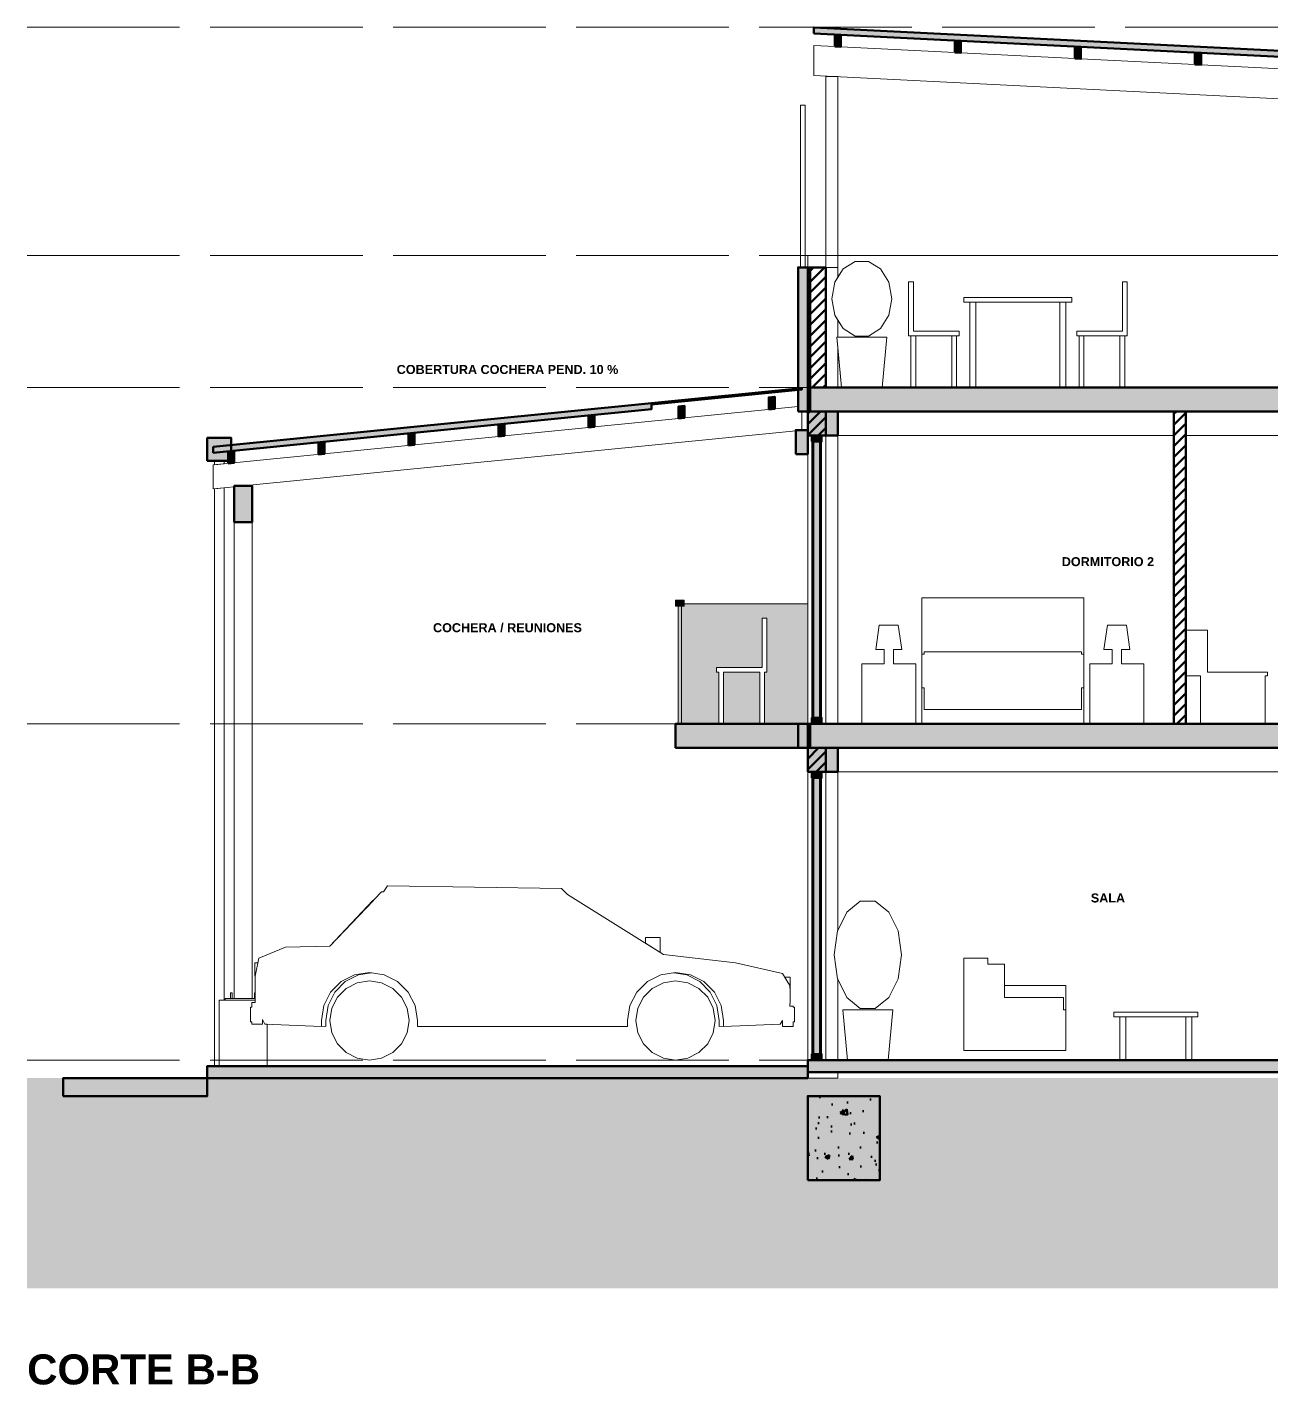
# Model space of a CAD drawing. Header units: metres. Extents: x -3.9 to 79.9, y -56.9 to 20.9.
# Drawn here: x 24.5 to 34.86, y -37.7 to -26.4 of the extents above; entities that cross this region are included whole.
import ezdxf
from ezdxf.enums import TextEntityAlignment as Align

# ---------------------------------------------------------------- set-up
doc = ezdxf.new("R2010")
doc.units = ezdxf.units.M
doc.linetypes.add('DASHED', pattern=[1.524, 1.27, -0.254])
for name, color, linetype, lineweight in [('A-CORTE', 7, 'CONTINUOUS', 50), ('A-PROYECCION', 9, 'DASHED', 15), ('A-TERRENO', 32, 'CONTINUOUS', 35), ('A-TEXTO', 7, 'CONTINUOUS', 20), ('A-VISTA', 8, 'CONTINUOUS', 20)]:
    doc.layers.add(name, color=color, linetype=linetype, lineweight=lineweight)
doc.styles.add('PLANO-B', font='arialbd.ttf')

msp = doc.modelspace()

# ---------------------------------------------------------------- hatches: boundary and pattern name
at = {"layer": 'A-CORTE', "true_color": 0x2b3036}
h = msp.add_hatch(color=7, dxfattribs=at)
h.dxf.hatch_style = 1
h.paths.add_polyline_path([(31.05, -26.453), (42.1, -27.005), (42.1, -26.955), (31.05, -26.402)])
at = {"layer": 'A-CORTE', "true_color": 0x24435c}
h = msp.add_hatch(color=7, dxfattribs=at)
h.dxf.hatch_style = 1
h.paths.add_polyline_path([(31.225, -26.561), (31.275, -26.564), (31.275, -26.464), (31.225, -26.461)])
h = msp.add_hatch(color=7, dxfattribs=at)
h.dxf.hatch_style = 1
h.paths.add_polyline_path([(32.225, -26.611), (32.275, -26.614), (32.275, -26.514), (32.225, -26.511)])
h = msp.add_hatch(color=7, dxfattribs=at)
h.dxf.hatch_style = 1
h.paths.add_polyline_path([(33.225, -26.661), (33.275, -26.664), (33.275, -26.564), (33.225, -26.561)])
h = msp.add_hatch(color=7, dxfattribs=at)
h.dxf.hatch_style = 1
h.paths.add_polyline_path([(34.225, -26.711), (34.275, -26.714), (34.275, -26.614), (34.225, -26.611)])
at = {"layer": 'A-CORTE', "true_color": 0x7a7772}
h = msp.add_hatch(color=7, dxfattribs=at)
h.dxf.hatch_style = 1
h.paths.add_polyline_path([(30.92, -29.6), (31.02, -29.6), (31.02, -28.4), (30.92, -28.4)])
at = {"layer": 'A-CORTE'}
h = msp.add_hatch(dxfattribs=at)
h.set_pattern_fill('ANSI31', color=8, scale=0.02)
h.paths.add_polyline_path([(31, -29.4), (31.15, -29.4), (31.15, -28.4), (31, -28.4)])
at = {"layer": 'A-CORTE', "true_color": 0x2b3036}
h = msp.add_hatch(color=7, dxfattribs=at)
h.dxf.hatch_style = 1
h.paths.add_polyline_path([(29.7, -29.542), (30.95, -29.417), (30.95, -29.405), (29.7, -29.53)])
at = {"layer": 'A-CORTE', "true_color": 0x24435c}
h = msp.add_hatch(color=7, dxfattribs=at)
h.dxf.hatch_style = 1
h.paths.add_polyline_path([(30.675, -29.582), (30.725, -29.578), (30.725, -29.477), (30.675, -29.483)])
at = {"layer": 'A-CORTE', "true_color": 0x5a5a5a}
h = msp.add_hatch(color=7, dxfattribs=at)
h.dxf.hatch_style = 1
h.paths.add_polyline_path([(31, -29.6), (36.025, -29.6), (36.025, -29.4), (31, -29.4)])
at = {"layer": 'A-CORTE', "true_color": 0x2b3036}
h = msp.add_hatch(color=7, dxfattribs=at)
h.dxf.hatch_style = 1
h.paths.add_polyline_path([(26.05, -29.945), (29.7, -29.58), (29.7, -29.53), (26.05, -29.895)])
at = {"layer": 'A-CORTE', "true_color": 0x24435c}
h = msp.add_hatch(color=7, dxfattribs=at)
h.dxf.hatch_style = 1
h.paths.add_polyline_path([(29.925, -29.657), (29.975, -29.652), (29.975, -29.553), (29.925, -29.558)])
at = {"layer": 'A-CORTE'}
h = msp.add_hatch(dxfattribs=at)
h.set_pattern_fill('ANSI31', color=8, scale=0.02)
h.paths.add_polyline_path([(31, -29.8), (31.15, -29.8), (31.15, -29.6), (31, -29.6)])
at = {"layer": 'A-CORTE', "true_color": 0x5a5a5a}
h = msp.add_hatch(color=7, dxfattribs=at)
h.dxf.hatch_style = 1
h.paths.add_polyline_path([(31, -29.8), (31.25, -29.8), (31.25, -29.6), (31, -29.6)])
at = {"layer": 'A-CORTE'}
h = msp.add_hatch(dxfattribs=at)
h.set_pattern_fill('ANSI31', color=8, scale=0.02)
h.paths.add_polyline_path([(34.05, -32.2), (34.15, -32.2), (34.15, -29.6), (34.05, -29.6)])
at = {"layer": 'A-CORTE', "true_color": 0x24435c}
h = msp.add_hatch(color=7, dxfattribs=at)
h.dxf.hatch_style = 1
h.paths.add_polyline_path([(28.425, -29.808), (28.475, -29.803), (28.475, -29.703), (28.425, -29.707)])
h = msp.add_hatch(color=7, dxfattribs=at)
h.dxf.hatch_style = 1
h.paths.add_polyline_path([(29.175, -29.733), (29.225, -29.727), (29.225, -29.628), (29.175, -29.633)])
at = {"layer": 'A-CORTE', "true_color": 0x8f979e}
h = msp.add_hatch(color=7, dxfattribs=at)
h.dxf.hatch_style = 1
h.paths.add_polyline_path([(26, -30.01), (26.2, -30.01), (26.2, -29.82), (26, -29.82)])
at = {"layer": 'A-CORTE', "true_color": 0x24435c}
h = msp.add_hatch(color=7, dxfattribs=at)
h.dxf.hatch_style = 1
h.paths.add_polyline_path([(27.675, -29.883), (27.725, -29.878), (27.725, -29.777), (27.675, -29.782)])
h = msp.add_hatch(color=7, dxfattribs=at)
h.dxf.hatch_style = 1
h.paths.add_polyline_path([(30.9, -29.955), (31, -29.955), (31, -29.755), (30.9, -29.755)])
at = {"layer": 'A-CORTE', "true_color": 0xa8743f}
h = msp.add_hatch(color=7, dxfattribs=at)
h.dxf.hatch_style = 1
h.paths.add_polyline_path([(31.035, -29.85), (31.115, -29.85), (31.115, -29.8), (31.035, -29.8)])
h = msp.add_hatch(color=7, dxfattribs=at)
h.dxf.hatch_style = 1
h.paths.add_polyline_path([(31.045, -32.2), (31.105, -32.2), (31.105, -29.8), (31.045, -29.8)])
at = {"layer": 'A-CORTE', "true_color": 0x24435c}
h = msp.add_hatch(color=7, dxfattribs=at)
h.dxf.hatch_style = 1
h.paths.add_polyline_path([(26.175, -30.032), (26.225, -30.027), (26.225, -29.928), (26.175, -29.933)])
h = msp.add_hatch(color=7, dxfattribs=at)
h.dxf.hatch_style = 1
h.paths.add_polyline_path([(26.925, -29.957), (26.975, -29.953), (26.975, -29.852), (26.925, -29.858)])
h = msp.add_hatch(color=7, dxfattribs=at)
h.dxf.hatch_style = 1
h.paths.add_polyline_path([(26.225, -30.52), (26.375, -30.52), (26.375, -30.22), (26.225, -30.22)])
at = {"layer": 'A-CORTE', "true_color": 0x5a5a5a}
h = msp.add_hatch(color=7, dxfattribs=at)
h.dxf.hatch_style = 1
h.paths.add_polyline_path([(29.9, -32.4), (31, -32.4), (31, -32.2), (29.9, -32.2)])
at = {"layer": 'A-CORTE', "true_color": 0x7a7772}
h = msp.add_hatch(color=7, dxfattribs=at)
h.dxf.hatch_style = 1
h.paths.add_polyline_path([(30.92, -32.4), (31.02, -32.4), (31.02, -32.2), (30.92, -32.2)])
at = {"layer": 'A-CORTE', "true_color": 0x5a5a5a}
h = msp.add_hatch(color=7, dxfattribs=at)
h.dxf.hatch_style = 1
h.paths.add_polyline_path([(31, -32.4), (36.025, -32.4), (36.025, -32.2), (31, -32.2)])
at = {"layer": 'A-CORTE', "true_color": 0xa8743f}
h = msp.add_hatch(color=7, dxfattribs=at)
h.dxf.hatch_style = 1
h.paths.add_polyline_path([(31.035, -32.2), (31.115, -32.2), (31.115, -32.15), (31.035, -32.15)])
at = {"layer": 'A-CORTE'}
h = msp.add_hatch(dxfattribs=at)
h.set_pattern_fill('ANSI31', color=8, scale=0.02)
h.paths.add_polyline_path([(31, -32.6), (31.15, -32.6), (31.15, -32.4), (31, -32.4)])
at = {"layer": 'A-CORTE', "true_color": 0x5a5a5a}
h = msp.add_hatch(color=7, dxfattribs=at)
h.dxf.hatch_style = 1
h.paths.add_polyline_path([(31, -32.6), (31.25, -32.6), (31.25, -32.4), (31, -32.4)])
at = {"layer": 'A-CORTE', "true_color": 0xa8743f}
h = msp.add_hatch(color=7, dxfattribs=at)
h.dxf.hatch_style = 1
h.paths.add_polyline_path([(31.035, -32.65), (31.115, -32.65), (31.115, -32.6), (31.035, -32.6)])
h = msp.add_hatch(color=7, dxfattribs=at)
h.dxf.hatch_style = 1
h.paths.add_polyline_path([(31.045, -35), (31.105, -35), (31.105, -32.6), (31.045, -32.6)])
at = {"layer": 'A-CORTE', "true_color": 0x5a5a5a}
h = msp.add_hatch(color=7, dxfattribs=at)
h.dxf.hatch_style = 1
h.paths.add_polyline_path([(31, -35.1), (43, -35.1), (43, -35), (31, -35)])
at = {"layer": 'A-CORTE', "true_color": 0xa8743f}
h = msp.add_hatch(color=7, dxfattribs=at)
h.dxf.hatch_style = 1
h.paths.add_polyline_path([(31.035, -35), (31.115, -35), (31.115, -34.95), (31.035, -34.95)])
at = {"layer": 'A-CORTE', "true_color": 0x5a5a5a}
h = msp.add_hatch(color=7, dxfattribs=at)
h.dxf.hatch_style = 1
h.paths.add_polyline_path([(24.8, -35.3), (26, -35.3), (26, -35.15), (24.8, -35.15)])
h = msp.add_hatch(color=7, dxfattribs=at)
h.dxf.hatch_style = 1
h.paths.add_polyline_path([(26, -35.15), (31, -35.15), (31, -35.05), (26, -35.05)])
at = {"layer": 'A-CORTE'}
h = msp.add_hatch(dxfattribs=at)
h.set_pattern_fill('AR-CONC', color=8, scale=0.002)
h.paths.add_polyline_path([(31, -36), (31.6, -36), (31.6, -35.3), (31, -35.3)])
at = {"layer": 'A-TERRENO'}
h = msp.add_hatch(dxfattribs=at)
h.set_pattern_fill('EARTH', color=32, scale=0.03)
h.paths.add_polyline_path([(43.3, -36.9), (43.3, -35.15), (24.5, -35.15), (24.5, -36.9)])
at = {"layer": 'A-VISTA', "true_color": 0xd7ebf3}
h = msp.add_hatch(color=7, dxfattribs=at)
h.dxf.hatch_style = 1
h.paths.add_polyline_path([(29.9, -31.22), (29.97, -31.22), (29.97, -31.17), (29.9, -31.17)])
h = msp.add_hatch(color=7, dxfattribs=at)
h.dxf.hatch_style = 1
h.paths.add_polyline_path([(29.92, -32.2), (29.95, -32.2), (29.95, -31.2), (29.92, -31.2)])
at = {"layer": 'A-VISTA', "true_color": 0xeef6f9}
h = msp.add_hatch(color=7, dxfattribs=at)
h.dxf.hatch_style = 1
h.paths.add_polyline_path([(29.92, -32.2), (29.92, -31.2), (31, -31.2), (31, -32.2), (30.92, -32.2), (30.64, -32.2), (30.64, -31.77), (30.66, -31.77), (30.66, -31.73), (30.66, -31.32), (30.62, -31.32), (30.62, -31.73), (30.24, -31.73), (30.24, -31.77), (30.26, -31.77), (30.26, -32.2)])
h = msp.add_hatch(color=7, dxfattribs=at)
h.dxf.hatch_style = 1
h.paths.add_polyline_path([(30.3, -32.2), (30.3, -31.77), (30.6, -31.77), (30.6, -32.2)])

# ---------------------------------------------------------------- linework, layer by layer
at = {"layer": 'A-CORTE'}
for points in [[(31.05, -26.453), (42.1, -27.005), (42.1, -26.955), (31.05, -26.402)], [(31.225, -26.561), (31.275, -26.564), (31.275, -26.464), (31.225, -26.461)], [(32.225, -26.611), (32.275, -26.614), (32.275, -26.514), (32.225, -26.511)], [(33.225, -26.661), (33.275, -26.664), (33.275, -26.564), (33.225, -26.561)], [(34.225, -26.711), (34.275, -26.714), (34.275, -26.614), (34.225, -26.611)], [(30.92, -29.6), (31.02, -29.6), (31.02, -28.4), (30.92, -28.4)], [(31, -29.4), (31.15, -29.4), (31.15, -28.4), (31, -28.4)], [(29.7, -29.542), (30.95, -29.417), (30.95, -29.405), (29.7, -29.53)], [(30.675, -29.582), (30.725, -29.578), (30.725, -29.477), (30.675, -29.483)], [(31, -29.6), (36.025, -29.6), (36.025, -29.4), (31, -29.4)], [(26.05, -29.945), (29.7, -29.58), (29.7, -29.53), (26.05, -29.895)], [(29.925, -29.657), (29.975, -29.652), (29.975, -29.553), (29.925, -29.558)], [(31, -29.8), (31.15, -29.8), (31.15, -29.6), (31, -29.6)], [(31, -29.8), (31.25, -29.8), (31.25, -29.6), (31, -29.6)], [(34.05, -32.2), (34.15, -32.2), (34.15, -29.6), (34.05, -29.6)], [(28.425, -29.808), (28.475, -29.803), (28.475, -29.703), (28.425, -29.707)], [(29.175, -29.733), (29.225, -29.727), (29.225, -29.628), (29.175, -29.633)], [(26, -30.01), (26.2, -30.01), (26.2, -29.82), (26, -29.82)], [(27.675, -29.883), (27.725, -29.878), (27.725, -29.777), (27.675, -29.782)], [(30.9, -29.955), (31, -29.955), (31, -29.755), (30.9, -29.755)], [(31.035, -29.85), (31.115, -29.85), (31.115, -29.8), (31.035, -29.8)], [(31.045, -32.2), (31.105, -32.2), (31.105, -29.8), (31.045, -29.8)], [(26.175, -30.032), (26.225, -30.027), (26.225, -29.928), (26.175, -29.933)], [(26.925, -29.957), (26.975, -29.953), (26.975, -29.852), (26.925, -29.858)], [(26.225, -30.52), (26.375, -30.52), (26.375, -30.22), (26.225, -30.22)], [(29.9, -32.4), (31, -32.4), (31, -32.2), (29.9, -32.2)], [(30.92, -32.4), (31.02, -32.4), (31.02, -32.2), (30.92, -32.2)], [(31, -32.4), (36.025, -32.4), (36.025, -32.2), (31, -32.2)], [(31.035, -32.2), (31.115, -32.2), (31.115, -32.15), (31.035, -32.15)], [(31, -32.6), (31.15, -32.6), (31.15, -32.4), (31, -32.4)], [(31, -32.6), (31.25, -32.6), (31.25, -32.4), (31, -32.4)], [(31.035, -32.65), (31.115, -32.65), (31.115, -32.6), (31.035, -32.6)], [(31.045, -35), (31.105, -35), (31.105, -32.6), (31.045, -32.6)], [(31, -35.1), (43, -35.1), (43, -35), (31, -35)], [(31.035, -35), (31.115, -35), (31.115, -34.95), (31.035, -34.95)], [(24.8, -35.3), (26, -35.3), (26, -35.15), (24.8, -35.15)], [(26, -35.15), (31, -35.15), (31, -35.05), (26, -35.05)], [(31, -36), (31.6, -36), (31.6, -35.3), (31, -35.3)]]:
    msp.add_lwpolyline(points, close=True, dxfattribs=at)
at = {"layer": 'A-PROYECCION', "lineweight": 13}
for p, q in [((24.5, -26.4), (43.55, -26.4)), ((24.5, -28.3), (43.55, -28.3)), ((24.5, -29.4), (43.55, -29.4)), ((24.5, -32.2), (43.55, -32.2)), ((24.5, -35), (43.55, -35))]:
    msp.add_line(p, q, dxfattribs=at)
at = {"layer": 'A-VISTA'}
for points in [[(42.3, -27.365), (31.05, -26.803), (31.05, -26.553), (31.225, -26.561), (31.275, -26.564), (32.225, -26.611), (32.233, -26.612), (32.275, -26.614), (33.225, -26.661), (33.268, -26.663), (33.275, -26.664), (34.225, -26.711), (34.275, -26.714), (35.225, -26.761)], [(35.775, -29.4), (33.64, -29.4), (33.64, -28.97), (33.66, -28.97), (33.66, -28.93), (33.66, -28.52), (33.62, -28.52), (33.62, -28.93), (33.24, -28.93), (33.24, -28.97), (33.26, -28.97), (33.26, -29.4), (33.15, -29.4), (33.15, -28.69), (33.2, -28.69), (33.2, -28.65), (32.3, -28.65), (32.3, -28.69), (32.35, -28.69), (32.35, -29.4), (32.24, -29.4), (32.24, -28.97), (32.26, -28.97), (32.26, -28.93), (31.88, -28.93), (31.88, -28.52), (31.84, -28.52), (31.84, -28.93), (31.84, -28.97), (31.86, -28.97), (31.86, -29.4), (31.619, -29.4), (31.658, -28.98), (31.645, -28.98), (31.614, -28.98), (31.552, -28.98), (31.348, -28.98), (31.286, -28.98), (31.255, -28.98), (31.25, -28.98), (31.25, -28.84), (31.294, -28.91), (31.394, -28.972), (31.506, -28.972), (31.606, -28.91), (31.675, -28.799), (31.7, -28.661), (31.675, -28.523), (31.606, -28.412), (31.506, -28.35), (31.394, -28.35), (31.294, -28.412), (31.25, -28.482), (31.25, -28.4), (31.25, -28.3), (35.85, -28.3)], [(34.95, -32.2), (34.81, -32.2), (34.81, -31.8), (34.83, -31.8), (34.83, -31.77), (34.33, -31.77), (34.33, -31.42), (34.15, -31.42), (34.15, -29.8), (35.775, -29.8)], [(35.775, -35), (34.2, -35), (34.2, -34.64), (34.25, -34.64), (34.25, -34.6), (33.55, -34.6), (33.55, -34.64), (33.6, -34.64), (33.6, -35), (31.669, -35), (31.708, -34.58), (31.695, -34.58), (31.664, -34.58), (31.602, -34.58), (31.398, -34.58), (31.336, -34.58), (31.305, -34.58), (31.292, -34.58), (31.331, -35), (31.25, -35), (31.25, -34.326), (31.325, -34.48), (31.438, -34.569), (31.562, -34.569), (31.675, -34.48), (31.752, -34.322), (31.78, -34.123), (31.752, -33.925), (31.675, -33.767), (31.562, -33.678), (31.438, -33.678), (31.325, -33.767), (31.25, -33.921), (31.25, -32.6), (35.775, -32.6)]]:
    msp.add_lwpolyline(points, dxfattribs=at)
for points in [[(31.25, -28.4), (31.15, -28.4), (31.15, -26.81), (31.2, -26.81), (31.25, -26.812)], [(30.94, -28.4), (30.94, -27.05), (30.98, -27.05), (30.98, -28.4)], [(31, -28.3), (31.15, -28.3), (31.15, -28.4), (31.02, -28.4), (31, -28.4)], [(31.225, -28.799), (31.2, -28.661), (31.225, -28.523), (31.294, -28.412), (31.394, -28.35), (31.506, -28.35), (31.606, -28.412), (31.675, -28.523), (31.7, -28.661), (31.675, -28.799), (31.606, -28.91), (31.506, -28.972), (31.394, -28.972), (31.294, -28.91)], [(31.15, -29.4), (31.15, -28.4), (31.25, -28.4), (31.25, -28.482), (31.225, -28.523), (31.2, -28.661), (31.225, -28.799), (31.25, -28.84), (31.25, -28.98), (31.242, -28.98), (31.25, -29.068), (31.25, -29.4)], [(32.26, -28.93), (32.26, -28.97), (31.84, -28.97), (31.84, -28.93), (31.84, -28.52), (31.88, -28.52), (31.88, -28.93)], [(33.66, -28.97), (33.24, -28.97), (33.24, -28.93), (33.62, -28.93), (33.62, -28.52), (33.66, -28.52), (33.66, -28.93)], [(32.3, -28.69), (33.2, -28.69), (33.2, -28.65), (32.3, -28.65)], [(32.35, -29.4), (32.35, -28.69), (32.4, -28.69), (32.4, -29.4)], [(32.4, -29.4), (32.4, -28.69), (33.1, -28.69), (33.1, -29.4)], [(33.1, -29.4), (33.1, -28.69), (33.15, -28.69), (33.15, -29.4)], [(31.532, -29.4), (31.368, -29.4), (31.317, -29.4), (31.292, -29.4), (31.281, -29.4), (31.242, -28.98), (31.255, -28.98), (31.286, -28.98), (31.348, -28.98), (31.552, -28.98), (31.614, -28.98), (31.645, -28.98), (31.658, -28.98), (31.619, -29.4), (31.608, -29.4), (31.583, -29.4)], [(31.86, -29.4), (31.86, -28.97), (31.9, -28.97), (31.9, -29.4)], [(31.9, -29.4), (31.9, -28.97), (32.2, -28.97), (32.2, -29.4)], [(32.2, -29.4), (32.2, -28.97), (32.24, -28.97), (32.24, -29.4)], [(33.26, -29.4), (33.26, -28.97), (33.3, -28.97), (33.3, -29.4)], [(33.3, -29.4), (33.3, -28.97), (33.6, -28.97), (33.6, -29.4)], [(33.6, -29.4), (33.6, -28.97), (33.64, -28.97), (33.64, -29.4)], [(31.25, -29.4), (31.25, -29.068), (31.281, -29.4)], [(26.05, -30.245), (26.05, -30.045), (28.425, -29.808), (28.475, -29.803), (29.175, -29.733), (29.225, -29.727), (29.925, -29.657), (29.975, -29.652), (30.92, -29.558), (30.92, -29.6), (30.95, -29.6), (30.95, -29.755), (30.9, -29.755), (30.9, -29.76), (26.3, -30.22), (26.225, -30.22), (26.225, -30.227)], [(31.25, -29.8), (31.25, -29.6), (34.05, -29.6), (34.05, -29.8)], [(34.15, -29.8), (34.15, -29.6), (35.775, -29.6), (35.775, -29.8)], [(31, -32.2), (31, -29.955), (31, -29.8), (31.035, -29.8), (31.035, -29.85), (31.035, -32.15), (31.035, -32.2), (31.02, -32.2)], [(31.115, -32.2), (31.115, -32.15), (31.115, -29.85), (31.115, -29.8), (31.15, -29.8), (31.15, -32.2)], [(31.15, -32.2), (31.15, -29.8), (31.25, -29.8), (31.25, -32.2)], [(31.25, -32.2), (31.25, -29.8), (34.05, -29.8), (34.05, -32.2), (33.8, -32.2), (33.8, -31.7), (33.614, -31.7), (33.614, -31.58), (33.636, -31.58), (33.67, -31.58), (33.683, -31.58), (33.654, -31.38), (33.644, -31.38), (33.619, -31.38), (33.531, -31.38), (33.506, -31.38), (33.496, -31.38), (33.467, -31.58), (33.48, -31.58), (33.514, -31.58), (33.536, -31.58), (33.536, -31.7), (33.35, -31.7), (33.35, -32.2), (33.3, -32.2), (33.3, -31.9), (33.3, -31.62), (33.3, -31.15), (31.95, -31.15), (31.95, -31.62), (31.95, -31.9), (31.95, -32.2), (31.9, -32.2), (31.9, -31.7), (31.714, -31.7), (31.714, -31.58), (31.736, -31.58), (31.77, -31.58), (31.783, -31.58), (31.754, -31.38), (31.744, -31.38), (31.719, -31.38), (31.631, -31.38), (31.606, -31.38), (31.596, -31.38), (31.567, -31.58), (31.58, -31.58), (31.614, -31.58), (31.636, -31.58), (31.636, -31.7), (31.45, -31.7), (31.45, -32.2)], [(31.035, -29.85), (31.045, -29.85), (31.045, -32.15), (31.035, -32.15)], [(31.115, -32.15), (31.105, -32.15), (31.105, -29.85), (31.115, -29.85)], [(26.14, -30.036), (26.06, -30.044), (26.06, -30.01), (26.14, -30.01)], [(26.06, -35.05), (26.06, -30.244), (26.14, -30.236), (26.14, -34.5), (26.1, -34.5), (26.1, -35.05)], [(26.225, -34.488), (26.225, -30.52), (26.375, -30.52), (26.375, -34.488)], [(29.9, -31.22), (29.97, -31.22), (29.97, -31.17), (29.9, -31.17)], [(33.3, -31.62), (33.28, -31.62), (33.28, -31.6), (31.97, -31.6), (31.97, -31.62), (31.95, -31.62), (31.95, -31.15), (33.3, -31.15)], [(29.92, -32.2), (29.95, -32.2), (29.95, -31.2), (29.92, -31.2)], [(29.92, -32.2), (29.92, -31.2), (31, -31.2), (31, -32.2), (30.92, -32.2), (30.64, -32.2), (30.64, -31.77), (30.66, -31.77), (30.66, -31.73), (30.66, -31.32), (30.62, -31.32), (30.62, -31.73), (30.24, -31.73), (30.24, -31.77), (30.26, -31.77), (30.26, -32.2)], [(30.24, -31.77), (30.24, -31.73), (30.62, -31.73), (30.62, -31.32), (30.66, -31.32), (30.66, -31.73), (30.66, -31.77), (30.64, -31.77), (30.64, -32.2), (30.6, -32.2), (30.6, -31.77), (30.3, -31.77), (30.3, -32.2), (30.26, -32.2), (30.26, -31.77)], [(31.9, -31.7), (31.9, -32.2), (31.45, -32.2), (31.45, -31.7), (31.636, -31.7), (31.636, -31.58), (31.614, -31.58), (31.58, -31.58), (31.567, -31.58), (31.596, -31.38), (31.606, -31.38), (31.631, -31.38), (31.719, -31.38), (31.744, -31.38), (31.754, -31.38), (31.783, -31.58), (31.77, -31.58), (31.736, -31.58), (31.714, -31.58), (31.714, -31.7)], [(33.506, -31.38), (33.531, -31.38), (33.619, -31.38), (33.644, -31.38), (33.654, -31.38), (33.683, -31.58), (33.67, -31.58), (33.636, -31.58), (33.614, -31.58), (33.614, -31.7), (33.8, -31.7), (33.8, -32.2), (33.35, -32.2), (33.35, -31.7), (33.536, -31.7), (33.536, -31.58), (33.514, -31.58), (33.48, -31.58), (33.467, -31.58), (33.496, -31.38)], [(34.33, -31.42), (34.33, -31.77), (34.83, -31.77), (34.83, -31.8), (34.81, -31.8), (34.81, -32.2), (34.27, -32.2), (34.27, -31.8), (34.15, -31.8), (34.15, -31.42)], [(31.97, -32.08), (31.97, -31.9), (31.95, -31.9), (31.95, -31.62), (31.97, -31.62), (31.97, -31.6), (33.28, -31.6), (33.28, -31.62), (33.3, -31.62), (33.3, -31.9), (33.28, -31.9), (33.28, -32.08)], [(30.3, -32.2), (30.3, -31.77), (30.6, -31.77), (30.6, -32.2)], [(34.15, -32.2), (34.15, -31.8), (34.27, -31.8), (34.27, -32.2)], [(33.3, -32.2), (31.95, -32.2), (31.95, -31.9), (31.97, -31.9), (31.97, -32.08), (33.28, -32.08), (33.28, -31.9), (33.3, -31.9)], [(31.25, -32.6), (31.25, -32.4), (35.775, -32.4), (35.775, -32.6)], [(31, -35), (31, -32.6), (31.035, -32.6), (31.035, -32.65), (31.035, -34.95), (31.035, -35)], [(31.035, -32.65), (31.045, -32.65), (31.045, -34.95), (31.035, -34.95)], [(31.115, -34.95), (31.105, -34.95), (31.105, -32.65), (31.115, -32.65)], [(31.115, -35), (31.115, -34.95), (31.115, -32.65), (31.115, -32.6), (31.15, -32.6), (31.15, -35)], [(31.25, -35), (31.15, -35), (31.15, -32.6), (31.25, -32.6), (31.25, -33.921), (31.248, -33.925), (31.22, -34.123), (31.248, -34.322), (31.25, -34.326)], [(30.79, -34.67), (30.77, -34.7), (30.3, -34.72), (30.3, -34.67), (30.28, -34.546), (30.224, -34.435), (30.135, -34.346), (30.024, -34.29), (29.9, -34.27), (29.776, -34.29), (29.665, -34.346), (29.576, -34.435), (29.52, -34.546), (29.5, -34.67), (29.5, -34.72), (27.75, -34.72), (27.75, -34.67), (27.73, -34.546), (27.674, -34.435), (27.585, -34.346), (27.474, -34.29), (27.35, -34.27), (27.226, -34.29), (27.115, -34.346), (27.026, -34.435), (26.97, -34.546), (26.95, -34.67), (26.95, -34.72), (26.48, -34.7), (26.46, -34.663), (26.46, -34.7), (26.37, -34.7), (26.37, -34.68), (26.36, -34.68), (26.36, -34.56), (26.37, -34.56), (26.37, -34.52), (26.4, -34.52), (26.4, -34.3), (26.43, -34.15), (26.65, -34.06), (27.02, -34.05), (27.45, -33.6), (27.467, -33.6), (27.5, -33.55), (28.95, -33.57), (29, -33.62), (29.8, -34.12), (30.4, -34.19), (30.79, -34.28), (30.85, -34.38), (30.85, -34.4), (30.855, -34.4), (30.855, -34.53), (30.85, -34.53), (30.85, -34.55), (30.88, -34.55), (30.88, -34.56), (30.89, -34.56), (30.89, -34.68), (30.88, -34.68), (30.88, -34.72), (30.79, -34.72)], [(27.38, -33.67), (27.383, -33.67), (27.02, -34.05)], [(31.248, -34.322), (31.22, -34.123), (31.248, -33.925), (31.325, -33.767), (31.438, -33.678), (31.562, -33.678), (31.675, -33.767), (31.752, -33.925), (31.78, -34.123), (31.752, -34.322), (31.675, -34.48), (31.562, -34.569), (31.438, -34.569), (31.325, -34.48)], [(29.65, -33.98), (29.77, -33.98), (29.77, -34.1), (29.768, -34.1), (29.65, -34.026)], [(26.395, -34.3), (26.395, -34.19), (26.422, -34.19), (26.43, -34.15), (26.4, -34.3)], [(32.3, -34.92), (32.3, -34.58), (32.3, -34.15), (32.5, -34.15), (32.5, -34.2), (32.64, -34.2), (32.64, -34.48), (33.13, -34.48), (33.13, -34.58), (33.15, -34.58), (33.15, -34.92)], [(33.15, -34.58), (33.15, -34.38), (32.64, -34.38), (32.64, -34.2), (32.5, -34.2), (32.5, -34.15), (32.3, -34.15), (32.3, -34.38), (32.3, -34.58), (32.3, -34.92), (33.15, -34.92)], [(27.258, -34.29), (27.149, -34.346), (27.062, -34.435), (27.007, -34.546), (26.988, -34.67), (26.988, -34.72), (26.95, -34.718), (26.95, -34.67), (26.97, -34.546), (27.026, -34.435), (27.115, -34.346), (27.226, -34.29), (27.35, -34.27), (27.364, -34.272)], [(27.35, -35), (27.248, -34.984), (27.156, -34.937), (27.083, -34.864), (27.036, -34.772), (27.02, -34.67), (27.036, -34.568), (27.083, -34.476), (27.156, -34.403), (27.248, -34.356), (27.35, -34.34), (27.452, -34.356), (27.544, -34.403), (27.617, -34.476), (27.664, -34.568), (27.68, -34.67), (27.664, -34.772), (27.617, -34.864), (27.544, -34.937), (27.452, -34.984)], [(30.094, -34.937), (30.002, -34.984), (29.9, -35), (29.798, -34.984), (29.706, -34.937), (29.633, -34.864), (29.586, -34.772), (29.57, -34.67), (29.586, -34.568), (29.633, -34.476), (29.706, -34.403), (29.798, -34.356), (29.9, -34.34), (30.002, -34.356), (30.094, -34.403), (30.167, -34.476), (30.214, -34.568), (30.23, -34.67), (30.214, -34.772), (30.167, -34.864)], [(30.262, -34.72), (30.262, -34.67), (30.243, -34.546), (30.188, -34.435), (30.101, -34.346), (29.992, -34.29), (29.886, -34.272), (29.9, -34.27), (30.024, -34.29), (30.135, -34.346), (30.224, -34.435), (30.28, -34.546), (30.3, -34.67), (30.3, -34.718)], [(30.81, -34.31), (30.855, -34.31), (30.855, -34.4), (30.85, -34.4), (30.85, -34.38), (30.81, -34.313)], [(26.192, -34.44), (26.208, -34.44), (26.208, -34.488), (26.192, -34.488)], [(26.392, -34.44), (26.4, -34.44), (26.4, -34.488), (26.392, -34.488)], [(33.13, -34.58), (33.13, -34.48), (32.64, -34.48), (32.64, -34.38), (33.15, -34.38), (33.15, -34.58)], [(26.5, -35.05), (26.1, -35.05), (26.1, -34.5), (26.4, -34.5), (26.4, -34.52), (26.37, -34.52), (26.37, -34.56), (26.36, -34.56), (26.36, -34.68), (26.37, -34.68), (26.37, -34.7), (26.46, -34.7), (26.46, -34.663), (26.48, -34.7), (26.5, -34.701)], [(26.15, -34.5), (26.15, -34.488), (26.4, -34.488), (26.4, -34.5)], [(31.582, -35), (31.418, -35), (31.367, -35), (31.342, -35), (31.331, -35), (31.292, -34.58), (31.305, -34.58), (31.336, -34.58), (31.398, -34.58), (31.602, -34.58), (31.664, -34.58), (31.695, -34.58), (31.708, -34.58), (31.669, -35), (31.658, -35), (31.633, -35)], [(33.55, -34.64), (34.25, -34.64), (34.25, -34.6), (33.55, -34.6)], [(33.6, -35), (33.6, -34.64), (33.65, -34.64), (33.65, -35)], [(33.65, -35), (33.65, -34.64), (34.15, -34.64), (34.15, -35)], [(34.15, -35), (34.15, -34.64), (34.2, -34.64), (34.2, -35)], [(31.25, -35.15), (31, -35.15), (31, -35.1), (31.25, -35.1)]]:
    msp.add_lwpolyline(points, close=True, dxfattribs=at)

# ---------------------------------------------------------------- texts
at = {"layer": 'A-TEXTO', "style": 'PLANO-B'}
for s, p in [('COBERTURA COCHERA PEND. 10 %', (28.5, -29.25)), ('DORMITORIO 2', (33.5, -30.85)), ('COCHERA / REUNIONES', (28.5, -31.4)), ('SALA', (33.5, -33.65))]:
    msp.add_text(s, height=0.075, dxfattribs=at).set_placement(p, align=Align.MIDDLE_CENTER)
msp.add_text('CORTE B-B', height=0.25, dxfattribs=at).set_placement((24.5, -37.7))

doc.saveas('drawing.dxf')
